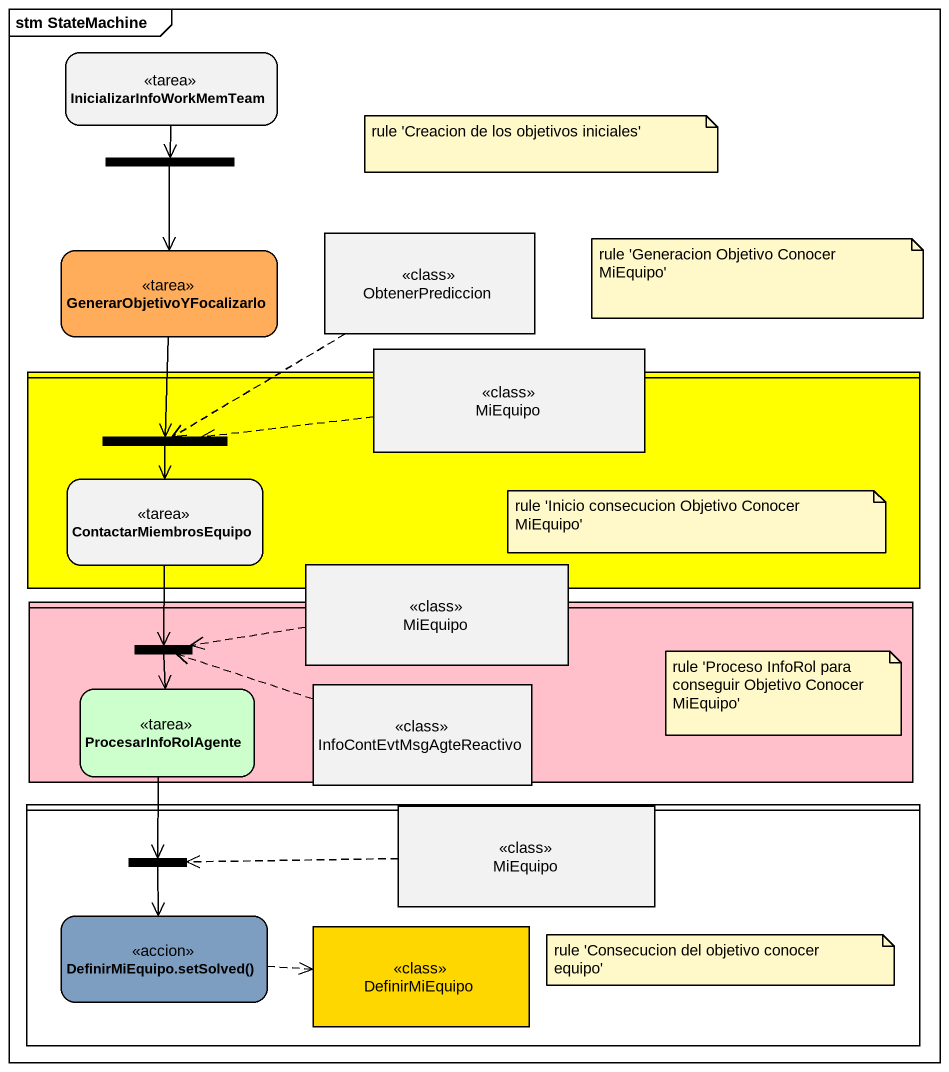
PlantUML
@startuml
mainframe stm StateMachine
hide empty description
state InicializarInfoWorkMemTeam <<tarea>>
state fork1 <<fork>>
state GenerarObjetivoYFocalizarlo <<tarea>> #FFAD5B
state ObtenerPrediccion <<class>>
state " " as lane1 <<partition>> #FFFF00 {
  state fork2 <<join>>
  state ContactarMiembrosEquipo <<tarea>>
}
state MiEquipo <<class>>
state "MiEquipo" as MiEquipo_2 <<class>>
state " " as lane2 <<partition>> #FFC0CB {
  state fork3 <<join>>
  state ProcesarInfoRolAgente <<tarea>> #CCFFCC
  state InfoContEvtMsgAgteReactivo <<class>>
}
state " " as lane3 <<partition>> {
  state "MiEquipo" as MiEquipo_3 <<class>>
  state fork4 <<join>>
  state "DefinirMiEquipo.setSolved()" as DefinirMiEquipo_setSolved <<accion>> #7D9EC0
  state DefinirMiEquipo <<class>> #FFD700
}
InicializarInfoWorkMemTeam --> fork1
fork1 --> GenerarObjetivoYFocalizarlo
GenerarObjetivoYFocalizarlo --> fork2
ObtenerPrediccion -left[dashed]-> fork2
MiEquipo -left[dashed]-> fork2
fork2 --> ContactarMiembrosEquipo
ContactarMiembrosEquipo --> fork3
MiEquipo_2 -left[dashed]-> fork3
fork3 --> ProcesarInfoRolAgente
ProcesarInfoRolAgente --> fork4
InfoContEvtMsgAgteReactivo -left[dashed]-> fork3
MiEquipo_3 -left[dashed]-> fork4
fork4 --> DefinirMiEquipo_setSolved
DefinirMiEquipo_setSolved -right[dashed]-> DefinirMiEquipo
note as N1
  rule 'Creacion de los objetivos iniciales'
end note
note as N2
  rule 'Generacion Objetivo Conocer MiEquipo'
end note
note as N3
  rule 'Inicio consecucion Objetivo Conocer MiEquipo'
end note
note as N4
  rule 'Proceso InfoRol para conseguir Objetivo Conocer MiEquipo'
end note
note as N5
  rule 'Consecucion del objetivo conocer equipo'
end note
@enduml
